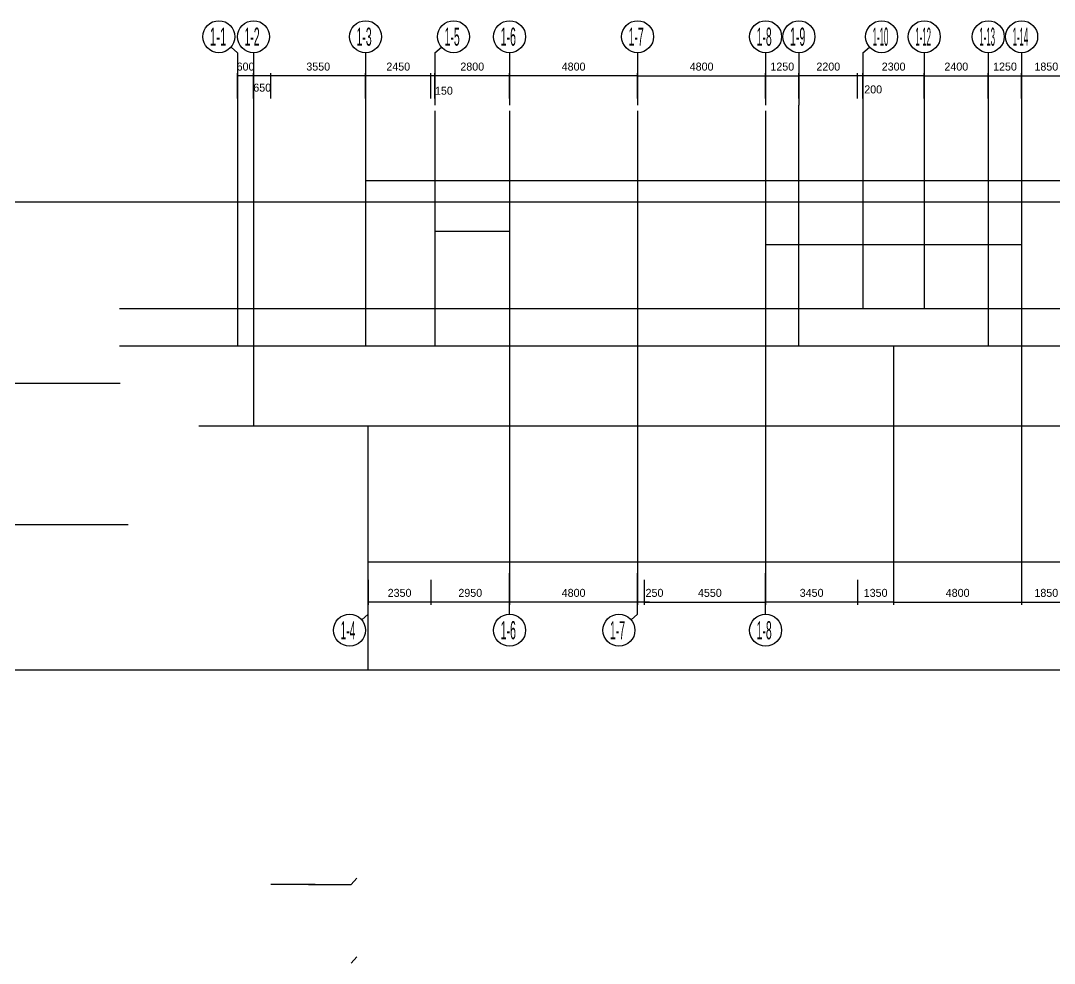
# Model space of a CAD drawing. Extents: x 471867 to 669967, y 35268 to 238913.
# Drawn here: x 595376 to 634133, y 202088 to 237426 of the extents above; entities that cross this region are included whole.
import ezdxf

# ---------------------------------------------------------------- set-up
doc = ezdxf.new("R2010")
doc.units = 0
doc.header["$LTSCALE"] = 100
doc.header["$MEASUREMENT"] = 0
doc.layers.add('DOTE', color=253, linetype='Continuous')
doc.layers.add('L-AXIS', color=3, linetype='Continuous')
doc.styles.add('hztxt2', font='hztxt2')
doc.dimstyles.get("Standard").update_dxf_attribs({"dimtxt": 300, "dimasz": 100, "dimexe": 100, "dimexo": 250, "dimgap": 100, "dimtad": 0, "dimtoh": 1, "dimdec": 0, "dimdsep": 46, "dimcen": 0.09, "dimclrt": 7, "dimadec": 0, "dimazin": 0, "dimtfac": 1, "dimtdec": 4, "dimtofl": 0, "dimtmove": 0, "dimatfit": 3, "dimfxl": 1, "dimtolj": 1, "dimtzin": 0, "dimarcsym": 0})

# ---------------------------------------------------------------- blocks, each defined once
blk = doc.blocks.new('*D102')
at = {"layer": 'L-AXIS', "color": 0, "linetype": 'ByBlock', "lineweight": -2}
for p, q in [((632908, 216467), (632908, 215524)), ((634758, 216467), (634758, 215524)), ((632908, 215624), (634758, 215624))]:
    blk.add_line(p, q, dxfattribs=at)
for points in [[(632908, 215624), (633008, 215641), (633008, 215607)], [(634758, 215624), (634658, 215607), (634658, 215641)]]:
    blk.add_solid(points, dxfattribs=at)
at = {"layer": 'L-AXIS', "color": 7, "linetype": 'Continuous', "lineweight": -2, "insert": (633833, 215974), "char_height": 300, "width": 690, "attachment_point": 5, "style": 'hztxt2'}
blk.add_mtext('1850', dxfattribs=at)
blk = doc.blocks.new('*D155')
at = {"layer": 'L-AXIS', "color": 0, "linetype": 'ByBlock', "lineweight": -2}
for p, q in [((632908, 234511), (632908, 235453)), ((632908, 235353), (634758, 235353)), ((634758, 234511), (634758, 235453))]:
    blk.add_line(p, q, dxfattribs=at)
for points in [[(632908, 235353), (633008, 235370), (633008, 235337)], [(634758, 235353), (634658, 235337), (634658, 235370)]]:
    blk.add_solid(points, dxfattribs=at)
at = {"layer": 'L-AXIS', "color": 7, "linetype": 'Continuous', "lineweight": -2, "insert": (633833, 235703), "char_height": 300, "width": 690, "attachment_point": 5, "style": 'hztxt2'}
blk.add_mtext('1850', dxfattribs=at)
blk = doc.blocks.new('_AXISO')
blk.add_circle((0, 0), 0.5)
blk = doc.blocks.new('*D289')
at = {"layer": 'L-AXIS', "color": 0, "linetype": 'ByBlock', "lineweight": -2}
for p, q in [((613708, 216467), (613708, 215524)), ((618508, 216467), (618508, 215524)), ((618508, 215624), (613708, 215624))]:
    blk.add_line(p, q, dxfattribs=at)
for points in [[(613708, 215624), (613808, 215641), (613808, 215607)], [(618508, 215624), (618408, 215607), (618408, 215641)]]:
    blk.add_solid(points, dxfattribs=at)
at = {"layer": 'L-AXIS', "color": 7, "linetype": 'Continuous', "lineweight": -2, "insert": (616108, 215974), "char_height": 300, "width": 790, "attachment_point": 5, "style": 'hztxt2'}
blk.add_mtext('4800', dxfattribs=at)
blk = doc.blocks.new('*D113')
at = {"layer": 'L-AXIS', "color": 0, "linetype": 'ByBlock', "lineweight": -2}
for p, q in [((613708, 234511), (613708, 235453)), ((618508, 235353), (613708, 235353)), ((618508, 234511), (618508, 235453))]:
    blk.add_line(p, q, dxfattribs=at)
for points in [[(613708, 235353), (613808, 235370), (613808, 235337)], [(618508, 235353), (618408, 235337), (618408, 235370)]]:
    blk.add_solid(points, dxfattribs=at)
at = {"layer": 'L-AXIS', "color": 7, "linetype": 'Continuous', "lineweight": -2, "insert": (616108, 235703), "char_height": 300, "width": 790, "attachment_point": 5, "style": 'hztxt2'}
blk.add_mtext('4800', dxfattribs=at)
blk = doc.blocks.new('*D166')
at = {"layer": 'L-AXIS', "color": 0, "linetype": 'ByBlock', "lineweight": -2}
for p, q in [((608408, 216467), (608408, 215524)), ((610758, 216467), (610758, 215524)), ((610758, 215624), (608408, 215624))]:
    blk.add_line(p, q, dxfattribs=at)
for points in [[(608408, 215624), (608508, 215641), (608508, 215607)], [(610758, 215624), (610658, 215607), (610658, 215641)]]:
    blk.add_solid(points, dxfattribs=at)
at = {"layer": 'L-AXIS', "color": 7, "linetype": 'Continuous', "lineweight": -2, "insert": (609583, 215974), "char_height": 300, "width": 780, "attachment_point": 5, "style": 'hztxt2'}
blk.add_mtext('2350', dxfattribs=at)
blk = doc.blocks.new('*D1')
at = {"layer": 'L-AXIS', "color": 0, "linetype": 'ByBlock', "lineweight": -2}
for p, q in [((610758, 216467), (610758, 215524)), ((613708, 216467), (613708, 215524)), ((613708, 215624), (610758, 215624))]:
    blk.add_line(p, q, dxfattribs=at)
for points in [[(610758, 215624), (610858, 215641), (610858, 215607)], [(613708, 215624), (613608, 215607), (613608, 215641)]]:
    blk.add_solid(points, dxfattribs=at)
at = {"layer": 'L-AXIS', "color": 7, "linetype": 'Continuous', "lineweight": -2, "insert": (612233, 215974), "char_height": 300, "width": 775, "attachment_point": 5, "style": 'hztxt2'}
blk.add_mtext('2950', dxfattribs=at)
blk = doc.blocks.new('*D95')
at = {"layer": 'L-AXIS', "color": 0, "linetype": 'ByBlock', "lineweight": -2}
for p, q in [((608308, 234511), (608308, 235453)), ((610758, 235353), (608308, 235353)), ((610758, 234511), (610758, 235453))]:
    blk.add_line(p, q, dxfattribs=at)
for points in [[(608308, 235353), (608408, 235370), (608408, 235337)], [(610758, 235353), (610658, 235337), (610658, 235370)]]:
    blk.add_solid(points, dxfattribs=at)
at = {"layer": 'L-AXIS', "color": 7, "linetype": 'Continuous', "lineweight": -2, "insert": (609533, 235703), "char_height": 300, "width": 785, "attachment_point": 5, "style": 'hztxt2'}
blk.add_mtext('2450', dxfattribs=at)
blk = doc.blocks.new('*D370')
at = {"layer": 'L-AXIS', "color": 0, "linetype": 'ByBlock', "lineweight": -2}
for p, q in [((604758, 234511), (604758, 235453)), ((608308, 235353), (604758, 235353)), ((608308, 234511), (608308, 235453))]:
    blk.add_line(p, q, dxfattribs=at)
for points in [[(604758, 235353), (604858, 235370), (604858, 235337)], [(608308, 235353), (608208, 235337), (608208, 235370)]]:
    blk.add_solid(points, dxfattribs=at)
at = {"layer": 'L-AXIS', "color": 7, "linetype": 'Continuous', "lineweight": -2, "insert": (606533, 235703), "char_height": 300, "width": 780, "attachment_point": 5, "style": 'hztxt2'}
blk.add_mtext('3550', dxfattribs=at)
blk = doc.blocks.new('*D400')
at = {"layer": 'L-AXIS', "color": 0, "linetype": 'ByBlock', "lineweight": -2}
for p, q in [((604108, 234511), (604108, 235453)), ((604758, 235353), (604108, 235353)), ((604758, 234511), (604758, 235453))]:
    blk.add_line(p, q, dxfattribs=at)
for points in [[(604108, 235353), (604208, 235370), (604208, 235337)], [(604758, 235353), (604658, 235337), (604658, 235370)]]:
    blk.add_solid(points, dxfattribs=at)
at = {"layer": 'L-AXIS', "color": 7, "linetype": 'Continuous', "lineweight": -2, "insert": (604433, 234914), "char_height": 300, "width": 556.67, "attachment_point": 5, "style": 'hztxt2'}
blk.add_mtext('650', dxfattribs=at)
blk = doc.blocks.new('*D251')
at = {"layer": 'L-AXIS', "color": 0, "linetype": 'ByBlock', "lineweight": -2}
for p, q in [((603508, 234511), (603508, 235453)), ((604108, 235353), (603508, 235353)), ((604108, 234511), (604108, 235453))]:
    blk.add_line(p, q, dxfattribs=at)
for points in [[(603508, 235353), (603608, 235370), (603608, 235337)], [(604108, 235353), (604008, 235337), (604008, 235370)]]:
    blk.add_solid(points, dxfattribs=at)
at = {"layer": 'L-AXIS', "color": 7, "linetype": 'Continuous', "lineweight": -2, "insert": (603808, 235703), "char_height": 300, "width": 556.67, "attachment_point": 5, "style": 'hztxt2'}
blk.add_mtext('600', dxfattribs=at)
blk = doc.blocks.new('*D87')
at = {"layer": 'L-AXIS', "color": 0, "linetype": 'ByBlock', "lineweight": -2}
for p, q in [((610908, 234511), (610908, 235453)), ((613708, 235353), (610908, 235353)), ((613708, 234511), (613708, 235453))]:
    blk.add_line(p, q, dxfattribs=at)
for points in [[(610908, 235353), (611008, 235370), (611008, 235337)], [(613708, 235353), (613608, 235337), (613608, 235370)]]:
    blk.add_solid(points, dxfattribs=at)
at = {"layer": 'L-AXIS', "color": 7, "linetype": 'Continuous', "lineweight": -2, "insert": (612308, 235703), "char_height": 300, "width": 780, "attachment_point": 5, "style": 'hztxt2'}
blk.add_mtext('2800', dxfattribs=at)
blk = doc.blocks.new('*D140')
at = {"layer": 'L-AXIS', "color": 0, "linetype": 'ByBlock', "lineweight": -2}
for p, q in [((611108, 235353), (610558, 235353)), ((610758, 234511), (610758, 235453)), ((610908, 234511), (610908, 235453))]:
    blk.add_line(p, q, dxfattribs=at)
for points in [[(610758, 235353), (610658, 235337), (610658, 235370)], [(610908, 235353), (611008, 235370), (611008, 235337)]]:
    blk.add_solid(points, dxfattribs=at)
at = {"layer": 'L-AXIS', "color": 7, "linetype": 'Continuous', "lineweight": -2, "insert": (611246, 234799), "char_height": 300, "width": 476.67, "attachment_point": 5, "style": 'hztxt2'}
blk.add_mtext('150', dxfattribs=at)
blk = doc.blocks.new('*D385')
at = {"layer": 'L-AXIS', "color": 0, "linetype": 'ByBlock', "lineweight": -2}
for p, q in [((623308, 216467), (623308, 215524)), ((626758, 216467), (626758, 215524)), ((626758, 215624), (623308, 215624))]:
    blk.add_line(p, q, dxfattribs=at)
for points in [[(623308, 215624), (623408, 215641), (623408, 215607)], [(626758, 215624), (626658, 215607), (626658, 215641)]]:
    blk.add_solid(points, dxfattribs=at)
at = {"layer": 'L-AXIS', "color": 7, "linetype": 'Continuous', "lineweight": -2, "insert": (625033, 215974), "char_height": 300, "width": 785, "attachment_point": 5, "style": 'hztxt2'}
blk.add_mtext('3450', dxfattribs=at)
blk = doc.blocks.new('*D22')
at = {"layer": 'L-AXIS', "color": 0, "linetype": 'ByBlock', "lineweight": -2}
for p, q in [((618758, 216467), (618758, 215524)), ((623308, 216467), (623308, 215524)), ((618758, 215624), (623308, 215624))]:
    blk.add_line(p, q, dxfattribs=at)
for points in [[(618758, 215624), (618858, 215641), (618858, 215607)], [(623308, 215624), (623208, 215607), (623208, 215641)]]:
    blk.add_solid(points, dxfattribs=at)
at = {"layer": 'L-AXIS', "color": 7, "linetype": 'Continuous', "lineweight": -2, "insert": (621216, 215974), "char_height": 300, "width": 790, "attachment_point": 5, "style": 'hztxt2'}
blk.add_mtext('4550', dxfattribs=at)
blk = doc.blocks.new('*D287')
at = {"layer": 'L-AXIS', "color": 0, "linetype": 'ByBlock', "lineweight": -2}
for p, q in [((618508, 216467), (618508, 215524)), ((618758, 216467), (618758, 215524)), ((618958, 215624), (618308, 215624))]:
    blk.add_line(p, q, dxfattribs=at)
for points in [[(618508, 215624), (618408, 215607), (618408, 215641)], [(618758, 215624), (618858, 215641), (618858, 215607)]]:
    blk.add_solid(points, dxfattribs=at)
at = {"layer": 'L-AXIS', "color": 7, "linetype": 'Continuous', "lineweight": -2, "insert": (619141, 215974), "char_height": 300, "width": 566.67, "attachment_point": 5, "style": 'hztxt2'}
blk.add_mtext('250', dxfattribs=at)
blk = doc.blocks.new('*D374')
at = {"layer": 'L-AXIS', "color": 0, "linetype": 'ByBlock', "lineweight": -2}
for p, q in [((628108, 216467), (628108, 215524)), ((632908, 216467), (632908, 215524)), ((628108, 215624), (632908, 215624))]:
    blk.add_line(p, q, dxfattribs=at)
for points in [[(628108, 215624), (628208, 215641), (628208, 215607)], [(632908, 215624), (632808, 215607), (632808, 215641)]]:
    blk.add_solid(points, dxfattribs=at)
at = {"layer": 'L-AXIS', "color": 7, "linetype": 'Continuous', "lineweight": -2, "insert": (630508, 215974), "char_height": 300, "width": 790, "attachment_point": 5, "style": 'hztxt2'}
blk.add_mtext('4800', dxfattribs=at)
blk = doc.blocks.new('*D227')
at = {"layer": 'L-AXIS', "color": 0, "linetype": 'ByBlock', "lineweight": -2}
for p, q in [((626758, 216467), (626758, 215524)), ((628108, 216467), (628108, 215524)), ((628108, 215624), (626758, 215624))]:
    blk.add_line(p, q, dxfattribs=at)
for points in [[(626758, 215624), (626858, 215641), (626858, 215607)], [(628108, 215624), (628008, 215607), (628008, 215641)]]:
    blk.add_solid(points, dxfattribs=at)
at = {"layer": 'L-AXIS', "color": 7, "linetype": 'Continuous', "lineweight": -2, "insert": (627433, 215974), "char_height": 300, "width": 690, "attachment_point": 5, "style": 'hztxt2'}
blk.add_mtext('1350', dxfattribs=at)
blk = doc.blocks.new('*D256')
at = {"layer": 'L-AXIS', "color": 0, "linetype": 'ByBlock', "lineweight": -2}
for p, q in [((624558, 234511), (624558, 235453)), ((626758, 235353), (624558, 235353)), ((626758, 234511), (626758, 235453))]:
    blk.add_line(p, q, dxfattribs=at)
for points in [[(624558, 235353), (624658, 235370), (624658, 235337)], [(626758, 235353), (626658, 235337), (626658, 235370)]]:
    blk.add_solid(points, dxfattribs=at)
at = {"layer": 'L-AXIS', "color": 7, "linetype": 'Continuous', "lineweight": -2, "insert": (625658, 235703), "char_height": 300, "width": 780, "attachment_point": 5, "style": 'hztxt2'}
blk.add_mtext('2200', dxfattribs=at)
blk = doc.blocks.new('*D110')
at = {"layer": 'L-AXIS', "color": 0, "linetype": 'ByBlock', "lineweight": -2}
for p, q in [((618508, 234511), (618508, 235453)), ((618508, 235353), (623308, 235353)), ((623308, 234511), (623308, 235453))]:
    blk.add_line(p, q, dxfattribs=at)
for points in [[(618508, 235353), (618608, 235370), (618608, 235337)], [(623308, 235353), (623208, 235337), (623208, 235370)]]:
    blk.add_solid(points, dxfattribs=at)
at = {"layer": 'L-AXIS', "color": 7, "linetype": 'Continuous', "lineweight": -2, "insert": (620908, 235703), "char_height": 300, "width": 790, "attachment_point": 5, "style": 'hztxt2'}
blk.add_mtext('4800', dxfattribs=at)
blk = doc.blocks.new('*D82')
at = {"layer": 'L-AXIS', "color": 0, "linetype": 'ByBlock', "lineweight": -2}
for p, q in [((623308, 234511), (623308, 235453)), ((623308, 235353), (624558, 235353)), ((624558, 234511), (624558, 235453))]:
    blk.add_line(p, q, dxfattribs=at)
for points in [[(623308, 235353), (623408, 235370), (623408, 235337)], [(624558, 235353), (624458, 235337), (624458, 235370)]]:
    blk.add_solid(points, dxfattribs=at)
at = {"layer": 'L-AXIS', "color": 7, "linetype": 'Continuous', "lineweight": -2, "insert": (623933, 235703), "char_height": 300, "width": 690, "attachment_point": 5, "style": 'hztxt2'}
blk.add_mtext('1250', dxfattribs=at)
blk = doc.blocks.new('*D354')
at = {"layer": 'L-AXIS', "color": 0, "linetype": 'ByBlock', "lineweight": -2}
for p, q in [((629258, 234511), (629258, 235453)), ((629258, 235353), (631658, 235353)), ((631658, 234511), (631658, 235453))]:
    blk.add_line(p, q, dxfattribs=at)
for points in [[(629258, 235353), (629358, 235370), (629358, 235337)], [(631658, 235353), (631558, 235337), (631558, 235370)]]:
    blk.add_solid(points, dxfattribs=at)
at = {"layer": 'L-AXIS', "color": 7, "linetype": 'Continuous', "lineweight": -2, "insert": (630458, 235703), "char_height": 300, "width": 785, "attachment_point": 5, "style": 'hztxt2'}
blk.add_mtext('2400', dxfattribs=at)
blk = doc.blocks.new('*D382')
at = {"layer": 'L-AXIS', "color": 0, "linetype": 'ByBlock', "lineweight": -2}
for p, q in [((626958, 234511), (626958, 235453)), ((629258, 235353), (626958, 235353)), ((629258, 234511), (629258, 235453))]:
    blk.add_line(p, q, dxfattribs=at)
for points in [[(626958, 235353), (627058, 235370), (627058, 235337)], [(629258, 235353), (629158, 235337), (629158, 235370)]]:
    blk.add_solid(points, dxfattribs=at)
at = {"layer": 'L-AXIS', "color": 7, "linetype": 'Continuous', "lineweight": -2, "insert": (628108, 235703), "char_height": 300, "width": 780, "attachment_point": 5, "style": 'hztxt2'}
blk.add_mtext('2300', dxfattribs=at)
blk = doc.blocks.new('*D221')
at = {"layer": 'L-AXIS', "color": 0, "linetype": 'ByBlock', "lineweight": -2}
for p, q in [((627158, 235353), (626558, 235353)), ((626758, 234511), (626758, 235453)), ((626958, 234511), (626958, 235453))]:
    blk.add_line(p, q, dxfattribs=at)
for points in [[(626758, 235353), (626658, 235337), (626658, 235370)], [(626958, 235353), (627058, 235370), (627058, 235337)]]:
    blk.add_solid(points, dxfattribs=at)
at = {"layer": 'L-AXIS', "color": 7, "linetype": 'Continuous', "lineweight": -2, "insert": (627341, 234848), "char_height": 300, "width": 566.67, "attachment_point": 5, "style": 'hztxt2'}
blk.add_mtext('200', dxfattribs=at)
blk = doc.blocks.new('*D280')
at = {"layer": 'L-AXIS', "color": 0, "linetype": 'ByBlock', "lineweight": -2}
for p, q in [((631658, 234511), (631658, 235453)), ((631658, 235353), (632908, 235353)), ((632908, 234511), (632908, 235453))]:
    blk.add_line(p, q, dxfattribs=at)
for points in [[(631658, 235353), (631758, 235370), (631758, 235337)], [(632908, 235353), (632808, 235337), (632808, 235370)]]:
    blk.add_solid(points, dxfattribs=at)
at = {"layer": 'L-AXIS', "color": 7, "linetype": 'Continuous', "lineweight": -2, "insert": (632283, 235703), "char_height": 300, "width": 690, "attachment_point": 5, "style": 'hztxt2'}
blk.add_mtext('1250', dxfattribs=at)

msp = doc.modelspace()

# ---------------------------------------------------------------- linework, layer by layer
at = {"layer": 'DOTE'}
for p, q in [((603508.1, 234260.7), (603508.1, 225237.9)), ((604108.1, 234260.7), (604108.1, 222237.9)), ((608308.1, 234260.7), (608308.1, 225237.9)), ((624558.1, 225237.9), (624558.1, 234260.7)), ((626958.1, 234260.7), (626958.1, 226637.9)), ((629258.1, 234260.7), (629258.1, 226637.9)), ((631658.1, 234260.7), (631658.1, 225237.9)), ((632908.1, 234260.7), (632908.1, 216466.5)), ((610908.1, 234041.4), (610908.1, 225237.9)), ((613708.1, 234041.4), (613708.1, 216247.2)), ((618508.1, 234041.4), (618508.1, 216247.2)), ((623308.1, 234041.4), (623308.1, 216247.2)), ((608308.1, 231437.9), (664810.3, 231437.9)), ((590108.1, 230637.9), (664810.3, 230637.9)), ((610908.1, 229537.9), (613708.1, 229537.9)), ((623308.1, 229037.9), (632908.1, 229037.9)), ((599084.7, 226637.9), (664768.6, 226637.9)), ((599084.7, 225237.9), (664768.6, 225237.9)), ((628108.1, 225237.9), (628108.1, 216466.5)), ((539629.1, 223837.9), (599108.1, 223837.9)), ((602058.1, 222237.9), (664768.6, 222237.9)), ((608408.1, 213087.9), (608408.1, 222237.9)), ((530358.1, 218537.9), (599408.1, 218537.9)), ((608408.1, 217137.9), (664768.6, 217137.9)), ((488717.2, 213087.9), (664518.6, 213087.9))]:
    msp.add_line(p, q, dxfattribs=at)
at = {"layer": 'DOTE', "color": 200}
msp.add_line((606419.5, 205037.9), (604758.1, 205037.9), dxfattribs=at)
at = {"layer": 'L-AXIS'}
for p, q in [((603508.1, 236226.3), (603263.6, 236435.8)), ((610908.1, 236226.3), (611152.5, 236435.8)), ((626958.1, 236226.3), (627202.5, 236435.8)), ((603508.1, 236226.3), (603508.1, 234260.7)), ((604108.1, 236226.3), (604108.1, 234260.7)), ((608308.1, 236226.3), (608308.1, 234260.7)), ((610908.1, 236226.3), (610908.1, 234260.7)), ((613708.1, 236226.3), (613708.1, 234260.7)), ((618508.1, 236226.3), (618508.1, 234260.7)), ((623308.1, 236226.3), (623308.1, 234260.7)), ((624558.1, 236226.3), (624558.1, 234260.7)), ((626958.1, 236226.3), (626958.1, 234260.7)), ((629258.1, 236226.3), (629258.1, 234260.7)), ((631658.1, 236226.3), (631658.1, 234260.7)), ((632908.1, 236226.3), (632908.1, 234260.7)), ((608408.1, 215174.9), (608408.1, 216716.5)), ((613708.1, 215174.9), (613708.1, 216716.5)), ((618508.1, 215174.9), (618508.1, 216716.5)), ((623308.1, 215174.9), (623308.1, 216716.5)), ((608408.1, 215174.9), (608163.6, 214965.4)), ((618508.1, 215174.9), (618263.6, 214965.4)), ((606169.5, 205037.9), (607771.5, 205037.9)), ((607771.5, 205037.9), (607981, 205282.4)), ((607771.5, 202087.9), (607981, 202332.4))]:
    msp.add_line(p, q, dxfattribs=at)

# ---------------------------------------------------------------- block references
ref = msp.add_blockref('_AXISO', (602808, 236826.3), dxfattribs=dict(at, xscale=1199.999999999997, yscale=1200, rotation=359.9996457873818))
ref.add_attrib('A', '1-1', (602468.6, 236486.9), dxfattribs={"height": 678.82, "style": 'hztxt2', "width": 0.472727})
ref = msp.add_blockref('_AXISO', (604108, 236826.3), dxfattribs=dict(at, xscale=1199.999999999997, yscale=1200, rotation=359.9996457873818))
ref.add_attrib('A', '1-2', (603768.6, 236486.9), dxfattribs={"height": 678.82, "style": 'hztxt2', "width": 0.433333})
ref = msp.add_blockref('_AXISO', (608308, 236826.3), dxfattribs=dict(at, xscale=1199.999999999997, yscale=1200, rotation=359.9996457873818))
ref.add_attrib('A', '1-3', (607968.6, 236486.9), dxfattribs={"height": 678.82, "style": 'hztxt2', "width": 0.433333})
ref = msp.add_blockref('_AXISO', (611608, 236826.3), dxfattribs=dict(at, xscale=1199.999999999997, yscale=1200, rotation=359.9996457873818))
ref.add_attrib('A', '1-5', (611268.6, 236486.9), dxfattribs={"height": 678.82, "style": 'hztxt2', "width": 0.433333})
ref = msp.add_blockref('_AXISO', (613708.1, 236826.3), dxfattribs=dict(at, xscale=1199.999999999997, yscale=1200, rotation=359.9996457873818))
ref.add_attrib('A', '1-6', (613368.7, 236486.9), dxfattribs={"height": 678.82, "style": 'hztxt2', "width": 0.440678})
ref = msp.add_blockref('_AXISO', (618508.1, 236826.3), dxfattribs=dict(at, xscale=1199.999999999997, yscale=1200, rotation=359.9996457873818))
ref.add_attrib('A', '1-7', (618168.7, 236486.9), dxfattribs={"height": 678.82, "style": 'hztxt2', "width": 0.433333})
ref = msp.add_blockref('_AXISO', (623308.1, 236826.3), dxfattribs=dict(at, xscale=1199.999999999997, yscale=1200, rotation=359.9996457873818))
ref.add_attrib('A', '1-8', (622968.7, 236486.9), dxfattribs={"height": 678.82, "style": 'hztxt2', "width": 0.433333})
ref = msp.add_blockref('_AXISO', (624558.1, 236826.3), dxfattribs=dict(at, xscale=1199.999999999997, yscale=1200, rotation=359.9996457873818))
ref.add_attrib('A', '1-9', (624218.7, 236486.9), dxfattribs={"height": 678.82, "style": 'hztxt2', "width": 0.440678})
ref = msp.add_blockref('_AXISO', (627658.1, 236826.3), dxfattribs=dict(at, xscale=1199.999999999997, yscale=1200, rotation=359.9996457873818))
ref.add_attrib('A', '1-10', (627318.7, 236486.9), dxfattribs={"height": 678.82, "style": 'hztxt2', "width": 0.325})
ref = msp.add_blockref('_AXISO', (629258.1, 236826.3), dxfattribs=dict(at, xscale=1199.999999999997, yscale=1200, rotation=359.9996457873818))
ref.add_attrib('A', '1-12', (628918.7, 236486.9), dxfattribs={"height": 678.82, "style": 'hztxt2', "width": 0.325})
ref = msp.add_blockref('_AXISO', (631658.1, 236826.3), dxfattribs=dict(at, xscale=1199.999999999997, yscale=1200, rotation=359.9996457873818))
ref.add_attrib('A', '1-13', (631318.7, 236486.9), dxfattribs={"height": 678.82, "style": 'hztxt2', "width": 0.325})
ref = msp.add_blockref('_AXISO', (632908.1, 236826.3), dxfattribs=dict(at, xscale=1199.999999999997, yscale=1200, rotation=359.9996457873818))
ref.add_attrib('A', '1-14', (632568.7, 236486.9), dxfattribs={"height": 678.82, "style": 'hztxt2', "width": 0.320988})
ref = msp.add_blockref('_AXISO', (607708, 214574.9), dxfattribs=dict(at, xscale=1199.999999999997, yscale=1200, rotation=359.9996457873818))
ref.add_attrib('A', '1-4', (607368.6, 214235.5), dxfattribs={"height": 678.82, "style": 'hztxt2', "width": 0.42623})
ref = msp.add_blockref('_AXISO', (613708.1, 214574.9), dxfattribs=dict(at, xscale=1199.999999999997, yscale=1200, rotation=359.9996457873818))
ref.add_attrib('A', '1-6', (613368.7, 214235.5), dxfattribs={"height": 678.82, "style": 'hztxt2', "width": 0.440678})
ref = msp.add_blockref('_AXISO', (617808.1, 214574.9), dxfattribs=dict(at, xscale=1199.999999999997, yscale=1200, rotation=359.9996457873818))
ref.add_attrib('A', '1-7', (617468.7, 214235.5), dxfattribs={"height": 678.82, "style": 'hztxt2', "width": 0.433333})
ref = msp.add_blockref('_AXISO', (623308.1, 214574.9), dxfattribs=dict(at, xscale=1199.999999999997, yscale=1200, rotation=359.9996457873818))
ref.add_attrib('A', '1-8', (622968.7, 214235.5), dxfattribs={"height": 678.82, "style": 'hztxt2', "width": 0.433333})

# ---------------------------------------------------------------- dimensions: what is measured, and where the dimension line sits
for base, p1, p2, picture, middle in [((603508.1, 235353.2), (604108.1, 234260.7), (603508.1, 234260.7), '*D251', (603808.1, 235703.2)), ((604758.1, 235353.2), (608308.1, 234260.7), (604758.1, 234260.7), '*D370', (606533.1, 235703.2)), ((608308.1, 235353.2), (610758.1, 234260.7), (608308.1, 234260.7), '*D95', (609533.1, 235703.2)), ((610908.1, 235353.2), (613708.1, 234260.7), (610908.1, 234260.7), '*D87', (612308.1, 235703.2)), ((613708.1, 235353.2), (618508.1, 234260.7), (613708.1, 234260.7), '*D113', (616108.1, 235703.2)), ((624558.1, 235353.2), (626758.1, 234260.7), (624558.1, 234260.7), '*D256', (625658.1, 235703.2)), ((626958.1, 235353.2), (629258.1, 234260.7), (626958.1, 234260.7), '*D382', (628108.1, 235703.2)), ((604108.1, 235353.2), (604758.1, 234260.7), (604108.1, 234260.7), '*D400', (604433.1, 234913.6)), ((610758.1, 235353.2), (610908.1, 234260.7), (610758.1, 234260.7), '*D140', (610833.1, 234799)), ((626758.1, 235353.2), (626958.1, 234260.7), (626758.1, 234260.7), '*D221', (626858.1, 234847.9)), ((608408.1, 215624.1), (610758.1, 216716.5), (608408.1, 216716.5), '*D166', (609583.1, 215974.1)), ((610758.1, 215624.1), (613708.1, 216716.5), (610758.1, 216716.5), '*D1', (612233.1, 215974.1)), ((613708.1, 215624.1), (618508.1, 216716.5), (613708.1, 216716.5), '*D289', (616108.1, 215974.1)), ((618508.1, 215624.1), (618758.1, 216716.5), (618508.1, 216716.5), '*D287', (618633.1, 215974.1)), ((623308.1, 215624.1), (626758.1, 216716.5), (623308.1, 216716.5), '*D385', (625033.1, 215974.1)), ((626758.1, 215624.1), (628108.1, 216716.5), (626758.1, 216716.5), '*D227', (627433.1, 215974.1))]:
    dim = msp.add_linear_dim(base=base, p1=p1, p2=p2, angle=180, dimstyle='Standard', dxfattribs=at)
    dim.commit()
    dim.dimension.update_dxf_attribs({"geometry": picture, "text_midpoint": middle})
for base, p1, p2, picture, middle in [((623308.1, 235353.2), (618508.1, 234260.7), (623308.1, 234260.7), '*D110', (620908.1, 235703.2)), ((624558.1, 235353.2), (623308.1, 234260.7), (624558.1, 234260.7), '*D82', (623933.1, 235703.2)), ((631658.1, 235353.2), (629258.1, 234260.7), (631658.1, 234260.7), '*D354', (630458.1, 235703.2)), ((632908.1, 235353.2), (631658.1, 234260.7), (632908.1, 234260.7), '*D280', (632283.1, 235703.2)), ((634758.1, 235353.2), (632908.1, 234260.7), (634758.1, 234260.7), '*D155', (633833.1, 235703.2)), ((623308.1, 215624.1), (618758.1, 216716.5), (623308.1, 216716.5), '*D22', (621216.2, 215974.1)), ((632908.1, 215624.1), (628108.1, 216716.5), (632908.1, 216716.5), '*D374', (630508.1, 215974.1)), ((634758.1, 215624.1), (632908.1, 216716.5), (634758.1, 216716.5), '*D102', (633833.1, 215974.1))]:
    dim = msp.add_linear_dim(base=base, p1=p1, p2=p2, dimstyle='Standard', dxfattribs=at)
    dim.commit()
    dim.dimension.update_dxf_attribs({"geometry": picture, "text_midpoint": middle})

doc.saveas('drawing.dxf')
